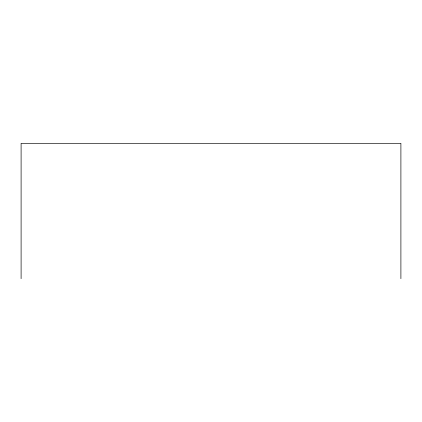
<?xml version="1.0" encoding="UTF-8"?>
<svg xmlns="http://www.w3.org/2000/svg" width="422" height="422" viewBox="0 0 422 422"><rect width="100%" height="100%" fill="white"/><g stroke="black" fill="none" stroke-linecap="round" stroke-linejoin="round"><path stroke-width="0.63" d="M400.9 278.673L400.9 143.327L21.1 143.327L21.1 278.673"/></g></svg>
